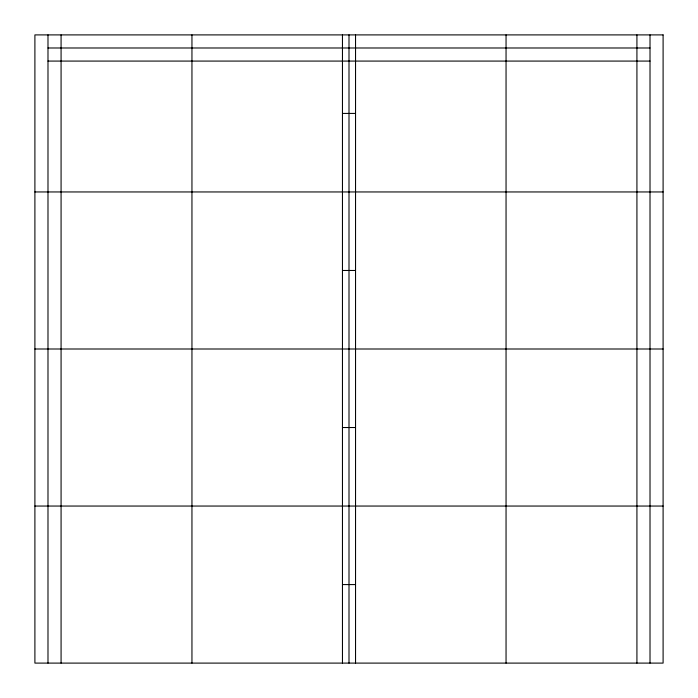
<?xml version="1.0" encoding="UTF-8"?>
<svg xmlns="http://www.w3.org/2000/svg" width="698" height="698" viewBox="0 0 698 698"><rect width="100%" height="100%" fill="white"/><g stroke="black" fill="none" stroke-linecap="round" stroke-linejoin="round"><path stroke-width="1.05" d="M47.988 47.988L650.013 47.988M47.988 61.075L650.013 61.075M342.456 113.425L355.544 113.425M34.9 191.95L663.1 191.95M342.456 270.475L355.544 270.475M34.9 349L663.1 349M342.456 427.525L355.544 427.525M34.9 506.05L663.1 506.05M342.456 584.575L355.544 584.575M650.013 34.9L650.013 663.1M636.925 34.9L636.925 663.1M506.05 34.9L506.05 663.1M355.544 34.9L355.544 663.1M349 34.9L349 663.1M342.456 34.9L342.456 663.1M191.95 34.9L191.95 663.1M61.075 34.9L61.075 663.1M47.988 34.9L47.988 663.1M663.1 34.9L34.9 34.9L34.9 663.1L663.1 663.1L663.1 34.9"/></g></svg>
